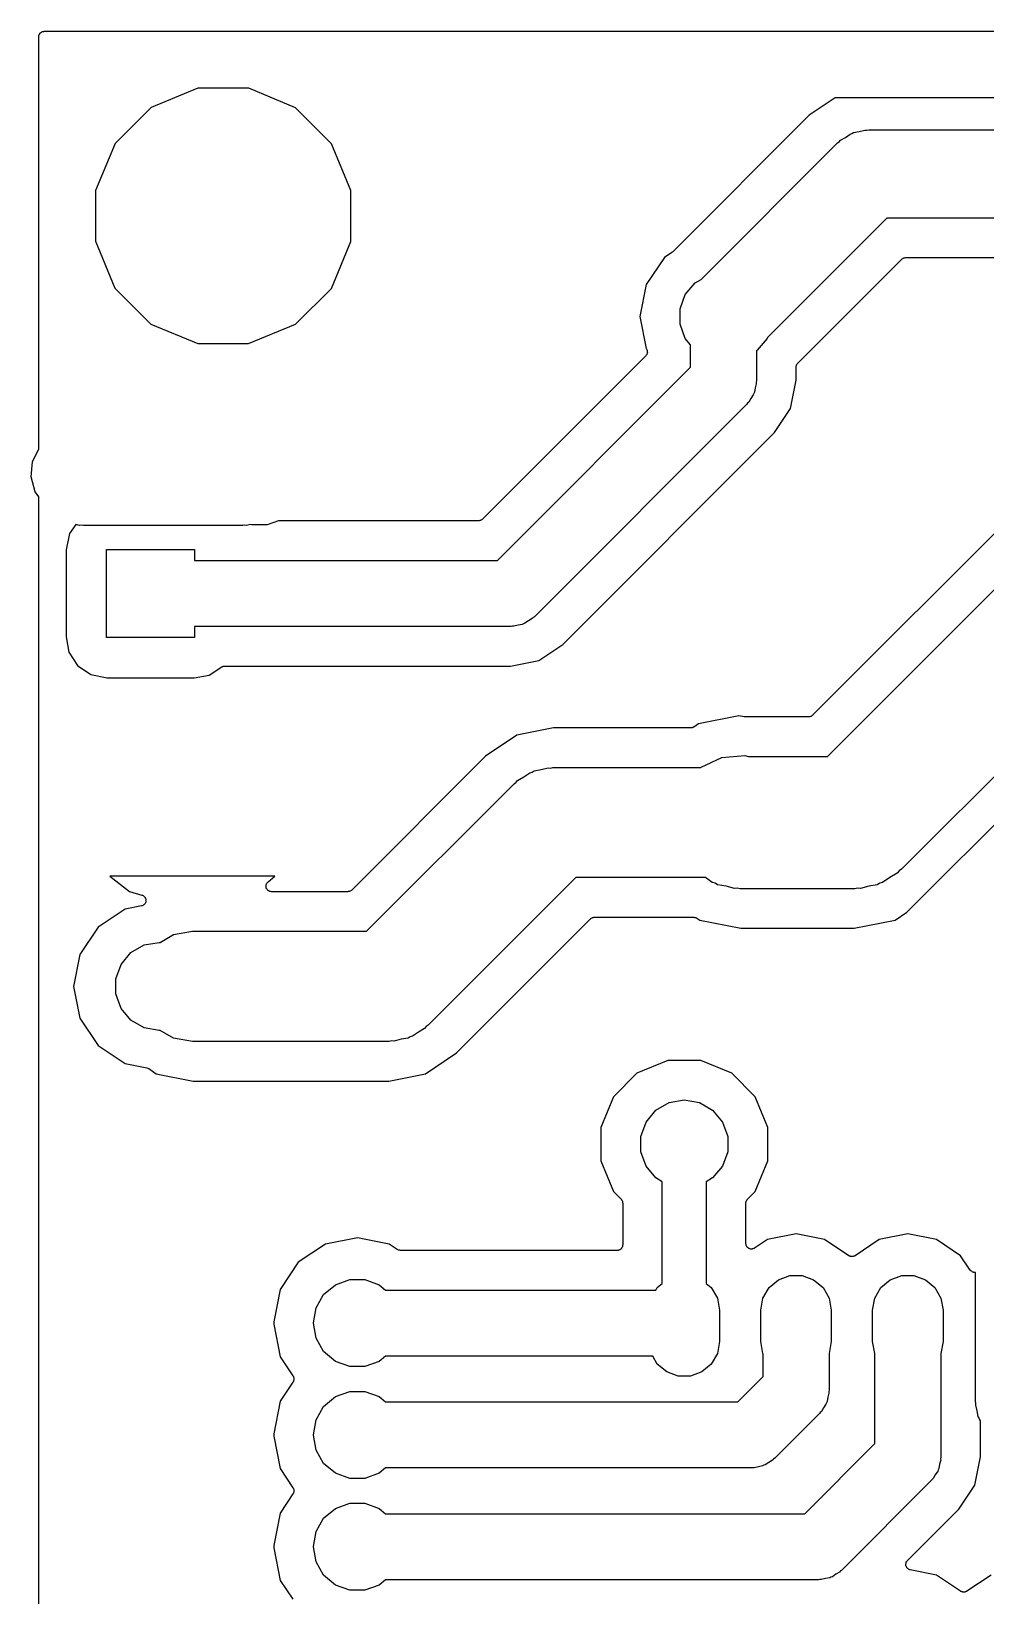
# Model space of a CAD drawing. Extents: x 59.5 to 137.3, y -94.9 to -24.1.
# Drawn here: x 59.46 to 81.15, y -59.66 to -24.13 of the extents above; entities that cross this region are included whole.
import ezdxf

# ---------------------------------------------------------------- set-up
doc = ezdxf.new("R2010")
doc.units = 0
doc.header["$MEASUREMENT"] = 0
doc.layers.add('BLACK', color=7, linetype='CONTINUOUS')

msp = doc.modelspace()

# ---------------------------------------------------------------- linework, layer by layer
at = {"layer": 'Black'}
for p, q in [((59.6622, -24.1657), (59.6694, -24.1572)), ((59.6694, -24.1572), (59.679, -24.1517)), ((59.679, -24.1517), (59.6875, -24.1445)), ((59.6875, -24.1445), (59.6979, -24.1407)), ((59.6979, -24.1407), (59.7076, -24.1352)), ((59.7076, -24.1352), (59.7185, -24.1332)), ((59.7185, -24.1332), (59.7289, -24.1294)), ((59.7289, -24.1294), (59.7401, -24.1294)), ((59.7401, -24.1294), (59.751, -24.1275)), ((59.751, -24.1275), (137.162, -24.1275)), ((59.624, -24.2545), (59.6259, -24.2436)), ((59.624, -28.9205), (59.624, -24.2545)), ((59.6259, -24.2324), (59.6297, -24.222)), ((59.6259, -24.2436), (59.6259, -24.2324)), ((59.6297, -24.222), (59.6317, -24.2111)), ((59.6317, -24.2111), (59.6372, -24.2014)), ((59.6372, -24.2014), (59.641, -24.191)), ((59.641, -24.191), (59.6482, -24.1825)), ((59.6482, -24.1825), (59.6537, -24.1729)), ((59.6537, -24.1729), (59.6622, -24.1657)), ((63.2432, -25.4205), (62.1769, -25.8611)), ((64.3969, -25.4215), (63.2432, -25.4205)), ((65.4624, -25.8639), (64.3969, -25.4215)), ((62.1769, -25.8611), (61.3604, -26.6761)), ((66.2774, -26.6804), (65.4624, -25.8639)), ((77.7201, -25.642), (77.1337, -26.0338)), ((121.225, -25.642), (77.7201, -25.642)), ((77.1337, -26.0338), (74.0319, -29.1356)), ((77.7789, -26.6614), (77.8149, -26.6362)), ((77.8149, -26.6362), (77.8432, -26.6025)), ((77.8432, -26.6025), (77.9564, -26.5371)), ((77.9564, -26.5371), (78.0634, -26.4622)), ((78.0634, -26.4622), (78.1059, -26.4508)), ((78.1059, -26.4508), (78.144, -26.4288)), ((78.144, -26.4288), (78.2726, -26.4061)), ((78.2726, -26.4061), (78.3988, -26.3723)), ((78.3988, -26.3723), (78.4427, -26.3761)), ((78.4427, -26.3761), (78.486, -26.3685)), ((78.486, -26.3685), (120.459, -26.3685)), ((61.3604, -26.6761), (60.918, -27.7416)), ((66.718, -27.7467), (66.2774, -26.6804)), ((74.6787, -29.7616), (77.7789, -26.6614)), ((60.918, -27.7416), (60.917, -28.8953)), ((66.717, -28.9004), (66.718, -27.7467)), ((78.9002, -28.3685), (76.1858, -31.0829)), ((120.045, -28.3685), (78.9002, -28.3685)), ((59.624, -33.6084), (59.624, -28.9205)), ((60.917, -28.8953), (61.3576, -29.9616)), ((66.2746, -29.9659), (66.717, -28.9004)), ((74.0319, -29.1356), (74.0216, -29.1428)), ((73.8423, -29.2653), (73.4309, -29.8809)), ((74.0126, -29.1514), (73.8423, -29.2653)), ((74.0216, -29.1428), (74.0126, -29.1514)), ((78.2052, -30.3363), (79.2358, -29.3057)), ((79.2358, -29.3057), (79.2404, -29.3025)), ((79.2404, -29.3025), (79.244, -29.2982)), ((79.244, -29.2982), (79.2583, -29.2899)), ((79.2583, -29.2899), (79.2719, -29.2804)), ((79.2719, -29.2804), (79.2773, -29.279)), ((79.2773, -29.279), (79.2822, -29.2762)), ((79.2822, -29.2762), (79.2985, -29.2733)), ((79.2985, -29.2733), (79.3145, -29.269)), ((79.3145, -29.269), (79.3201, -29.2695)), ((79.3201, -29.2695), (79.3256, -29.2685)), ((79.3256, -29.2685), (82.218, -29.2685)), ((74.318, -30.107), (74.5412, -29.841)), ((74.5412, -29.841), (74.6787, -29.7616)), ((61.3576, -29.9616), (62.1726, -30.7781)), ((65.4581, -30.7809), (66.2746, -29.9659)), ((73.4309, -29.8809), (73.2865, -30.607)), ((74.1992, -30.4334), (74.318, -30.107)), ((74.1992, -30.7806), (74.1992, -30.4334)), ((77.1253, -31.4162), (78.2052, -30.3363)), ((62.1726, -30.7781), (63.2381, -31.2205)), ((64.3918, -31.2215), (65.4581, -30.7809)), ((73.2865, -30.607), (73.4309, -31.3331)), ((74.318, -31.107), (74.1992, -30.7806)), ((63.2381, -31.2205), (64.3918, -31.2215)), ((74.434, -31.2453), (74.318, -31.107)), ((74.434, -31.7568), (74.434, -31.2453)), ((76.177, -31.107), (75.9538, -31.373)), ((76.1858, -31.0829), (76.177, -31.107)), ((73.4189, -31.4991), (69.7117, -35.2063)), ((73.4308, -31.4822), (73.4189, -31.4991)), ((73.443, -31.4655), (73.4308, -31.4822)), ((73.4309, -31.3331), (73.4347, -31.3388)), ((73.4347, -31.3388), (73.443, -31.3577)), ((73.443, -31.3577), (73.4518, -31.3765)), ((73.4434, -31.4642), (73.443, -31.4655)), ((73.4442, -31.463), (73.4434, -31.4642)), ((73.4496, -31.443), (73.4442, -31.463)), ((73.4553, -31.4232), (73.4496, -31.443)), ((73.4518, -31.3765), (73.4519, -31.3779)), ((73.4519, -31.3779), (73.4525, -31.3792)), ((73.4525, -31.3792), (73.4538, -31.3998)), ((73.4538, -31.3998), (73.4556, -31.4204)), ((73.4556, -31.4204), (73.4553, -31.4218)), ((73.4553, -31.4218), (73.4553, -31.4232)), ((75.9538, -31.373), (75.934, -31.3845)), ((75.934, -31.3845), (75.934, -32.0675)), ((76.8712, -31.6703), (77.1253, -31.4162)), ((77.1253, -31.4162), (77.1253, -31.4162)), ((70.0473, -36.1435), (74.434, -31.7568)), ((76.834, -31.7601), (76.835, -31.7546)), ((76.834, -32.055), (76.834, -31.7601)), ((76.8345, -31.749), (76.8388, -31.733)), ((76.835, -31.7546), (76.8345, -31.749)), ((76.8388, -31.733), (76.8417, -31.7167)), ((76.8417, -31.7167), (76.8445, -31.7118)), ((76.8445, -31.7118), (76.8459, -31.7064)), ((76.8459, -31.7064), (76.8554, -31.6928)), ((76.8554, -31.6928), (76.8637, -31.6785)), ((76.8637, -31.6785), (76.868, -31.6749)), ((76.868, -31.6749), (76.8712, -31.6703)), ((75.8888, -32.324), (75.8723, -32.3526)), ((75.9058, -32.2275), (75.8888, -32.324)), ((75.9311, -32.1329), (75.9058, -32.2275)), ((75.934, -32.0675), (75.9283, -32.1)), ((75.9283, -32.1), (75.9311, -32.1329)), ((76.7061, -32.698), (76.834, -32.055)), ((75.7143, -32.5978), (70.8883, -37.4238)), ((75.7333, -32.5708), (75.7143, -32.5978)), ((75.7585, -32.5496), (75.7333, -32.5708)), ((75.8075, -32.4647), (75.7585, -32.5496)), ((75.8637, -32.3845), (75.8075, -32.4647)), ((75.8723, -32.3526), (75.8637, -32.3845)), ((76.3419, -33.2431), (76.7061, -32.698)), ((71.5336, -38.0514), (76.3419, -33.2431)), ((59.4861, -33.9042), (59.624, -33.6084)), ((83.453, -33.4219), (77.2116, -39.6633)), ((59.4558, -34.2502), (59.4861, -33.9042)), ((77.5472, -40.6005), (84.2401, -33.9075)), ((59.5457, -34.5856), (59.4558, -34.2502)), ((59.624, -34.6975), (59.5457, -34.5856)), ((59.624, -35.894), (59.624, -34.6975)), ((60.4661, -35.3258), (60.3218, -35.537)), ((60.5553, -35.3497), (60.4661, -35.3258)), ((60.5992, -35.3459), (60.5553, -35.3497)), ((60.6425, -35.3535), (60.5992, -35.3459)), ((62.1665, -35.3535), (60.6425, -35.3535)), ((64.262, -35.3535), (62.1665, -35.3535)), ((64.3053, -35.3459), (64.262, -35.3535)), ((64.3492, -35.3497), (64.3053, -35.3459)), ((64.4364, -35.3263), (64.3492, -35.3497)), ((64.4694, -35.3383), (64.4364, -35.3263)), ((64.8166, -35.3383), (64.4694, -35.3383)), ((65.0771, -35.2435), (64.8166, -35.3383)), ((69.6219, -35.2435), (65.0771, -35.2435)), ((69.6274, -35.2425), (69.6219, -35.2435)), ((69.633, -35.243), (69.6274, -35.2425)), ((69.649, -35.2387), (69.633, -35.243)), ((69.6654, -35.2358), (69.649, -35.2387)), ((69.6702, -35.233), (69.6654, -35.2358)), ((69.6756, -35.2316), (69.6702, -35.233)), ((69.6892, -35.2221), (69.6756, -35.2316)), ((69.7036, -35.2138), (69.6892, -35.2221)), ((69.7072, -35.2095), (69.7036, -35.2138)), ((69.7117, -35.2063), (69.7072, -35.2095)), ((60.3218, -35.537), (60.2469, -35.9067)), ((59.624, -41.9386), (59.624, -35.894)), ((60.2469, -35.9067), (60.2469, -37.8811)), ((61.167, -37.893), (61.167, -35.894)), ((61.167, -35.894), (63.166, -35.894)), ((63.166, -35.894), (63.166, -36.1435)), ((63.166, -36.1435), (70.0473, -36.1435)), ((86.4327, -35.9576), (79.2292, -43.1612)), ((70.358, -37.6435), (63.166, -37.6435)), ((63.166, -37.6435), (63.166, -37.893)), ((70.3905, -37.6378), (70.358, -37.6435)), ((70.4234, -37.6406), (70.3905, -37.6378)), ((70.518, -37.6153), (70.4234, -37.6406)), ((70.6145, -37.5983), (70.518, -37.6153)), ((70.6431, -37.5818), (70.6145, -37.5983)), ((70.675, -37.5732), (70.6431, -37.5818)), ((70.7552, -37.517), (70.675, -37.5732)), ((70.8401, -37.468), (70.7552, -37.517)), ((70.8613, -37.4428), (70.8401, -37.468)), ((70.8883, -37.4238), (70.8613, -37.4428)), ((60.2469, -37.8811), (60.3117, -38.2257)), ((63.166, -37.893), (61.167, -37.893)), ((60.3117, -38.2257), (60.5093, -38.5328)), ((70.9885, -38.4156), (71.5336, -38.0514)), ((60.5093, -38.5328), (60.81, -38.7382)), ((63.4987, -38.7483), (63.7855, -38.5637)), ((63.7855, -38.5637), (63.7986, -38.5582)), ((63.7986, -38.5582), (63.8108, -38.5512)), ((63.8108, -38.5512), (63.8188, -38.5498)), ((63.8188, -38.5498), (63.8262, -38.5466)), ((63.8262, -38.5466), (63.8403, -38.546)), ((63.8403, -38.546), (63.8543, -38.5435)), ((63.8543, -38.5435), (70.3455, -38.5435)), ((70.3455, -38.5435), (70.9885, -38.4156)), ((60.81, -38.7382), (61.1797, -38.8131)), ((61.1797, -38.8131), (63.1541, -38.8131)), ((63.1541, -38.8131), (63.4987, -38.7483)), ((75.5371, -39.675), (74.6196, -39.8575)), ((75.6527, -39.6981), (75.5371, -39.675)), ((75.6652, -39.6983), (75.6527, -39.6981)), ((75.6775, -39.7005), (75.6652, -39.6983)), ((77.1218, -39.7005), (75.6775, -39.7005)), ((77.1273, -39.6995), (77.1218, -39.7005)), ((77.1329, -39.7), (77.1273, -39.6995)), ((77.1489, -39.6957), (77.1329, -39.7)), ((77.1652, -39.6928), (77.1489, -39.6957)), ((77.1701, -39.69), (77.1652, -39.6928)), ((77.1755, -39.6886), (77.1701, -39.69)), ((77.189, -39.6791), (77.1755, -39.6886)), ((77.2034, -39.6708), (77.189, -39.6791)), ((77.207, -39.6665), (77.2034, -39.6708)), ((77.2116, -39.6633), (77.207, -39.6665)), ((70.4887, -40.1165), (69.7814, -40.5891)), ((71.323, -39.9505), (70.4887, -40.1165)), ((74.4419, -39.9505), (71.323, -39.9505)), ((74.4569, -39.9479), (74.4419, -39.9505)), ((74.4721, -39.9469), (74.4569, -39.9479)), ((74.4785, -39.9441), (74.4721, -39.9469)), ((74.4854, -39.9428), (74.4785, -39.9441)), ((74.4986, -39.9352), (74.4854, -39.9428)), ((74.5125, -39.9291), (74.4986, -39.9352)), ((74.6196, -39.8575), (74.5125, -39.9291)), ((69.7814, -40.5891), (66.7386, -43.6319)), ((71.0438, -40.8975), (71.2016, -40.8553)), ((71.2016, -40.8553), (71.2563, -40.86)), ((71.2563, -40.86), (71.3105, -40.8505)), ((71.3105, -40.8505), (74.67, -40.8505)), ((74.67, -40.8505), (74.6767, -40.8438)), ((74.6767, -40.8438), (75.1488, -40.6237)), ((75.1488, -40.6237), (75.6678, -40.5783)), ((75.6678, -40.5783), (75.7508, -40.6005)), ((75.7508, -40.6005), (77.5472, -40.6005)), ((70.4266, -41.2166), (70.4717, -41.1851)), ((70.4717, -41.1851), (70.507, -41.1429)), ((70.507, -41.1429), (70.6485, -41.0613)), ((70.6485, -41.0613), (70.7822, -40.9676)), ((70.7822, -40.9676), (70.8353, -40.9534)), ((70.8353, -40.9534), (70.883, -40.9259)), ((70.883, -40.9259), (71.0438, -40.8975)), ((67.0742, -44.5691), (70.4266, -41.2166)), ((79.3536, -44.1367), (82.0969, -41.3934)), ((59.624, -61.3727), (59.624, -41.9386)), ((62.9564, -43.3189), (61.2444, -43.3189)), ((61.2444, -43.3189), (61.6843, -43.665)), ((63.119, -43.3189), (62.9564, -43.3189)), ((64.9936, -43.3189), (63.119, -43.3189)), ((64.8368, -43.4422), (64.9936, -43.3189)), ((78.963, -43.3476), (78.8024, -43.46)), ((79.1327, -43.2496), (78.963, -43.3476)), ((79.1751, -43.199), (79.1327, -43.2496)), ((79.2292, -43.1612), (79.1751, -43.199)), ((61.6843, -43.665), (61.9707, -43.7454)), ((64.7897, -43.5602), (64.7903, -43.5401)), ((64.7903, -43.5621), (64.7897, -43.5602)), ((64.7903, -43.52), (64.791, -43.5181)), ((64.7903, -43.5401), (64.7903, -43.52)), ((64.7903, -43.5641), (64.7903, -43.5621)), ((64.7972, -43.583), (64.7903, -43.5641)), ((64.791, -43.5161), (64.7985, -43.4974)), ((64.791, -43.5181), (64.791, -43.5161)), ((64.8034, -43.6021), (64.7972, -43.583)), ((64.7985, -43.4974), (64.8054, -43.4786)), ((64.8047, -43.6037), (64.8034, -43.6021)), ((64.8054, -43.6056), (64.8047, -43.6037)), ((64.8054, -43.4786), (64.8067, -43.477)), ((64.8183, -43.6209), (64.8054, -43.6056)), ((64.8067, -43.477), (64.8074, -43.4751)), ((64.8074, -43.4751), (64.8208, -43.4602)), ((64.8307, -43.6367), (64.8183, -43.6209)), ((64.8208, -43.4602), (64.8337, -43.4448)), ((64.8324, -43.6378), (64.8307, -43.6367)), ((64.8337, -43.6393), (64.8324, -43.6378)), ((64.8337, -43.4448), (64.8355, -43.4438)), ((64.8511, -43.6494), (64.8337, -43.6393)), ((64.8355, -43.4438), (64.8368, -43.4422)), ((64.8682, -43.66), (64.8511, -43.6494)), ((64.8702, -43.6604), (64.8682, -43.66)), ((64.8719, -43.6614), (64.8702, -43.6604)), ((64.8917, -43.6649), (64.8719, -43.6614)), ((64.9114, -43.669), (64.8917, -43.6649)), ((64.9134, -43.6687), (64.9114, -43.669)), ((64.9154, -43.6691), (64.9134, -43.6687)), ((66.6488, -43.6691), (64.9154, -43.6691)), ((66.6543, -43.6681), (66.6488, -43.6691)), ((66.6598, -43.6686), (66.6543, -43.6681)), ((66.6759, -43.6643), (66.6598, -43.6686)), ((66.6922, -43.6614), (66.6759, -43.6643)), ((66.6971, -43.6586), (66.6922, -43.6614)), ((66.7024, -43.6572), (66.6971, -43.6586)), ((66.716, -43.6476), (66.7024, -43.6572)), ((66.7304, -43.6393), (66.716, -43.6476)), ((66.734, -43.6351), (66.7304, -43.6393)), ((66.7386, -43.6319), (66.734, -43.6351)), ((71.8283, -43.3505), (68.4758, -46.7029)), ((74.7747, -43.3505), (71.8283, -43.3505)), ((74.9311, -43.46), (74.7747, -43.3505)), ((74.9948, -43.477), (74.9311, -43.46)), ((75.052, -43.51), (74.9948, -43.477)), ((75.245, -43.5441), (75.052, -43.51)), ((75.4343, -43.5948), (75.245, -43.5441)), ((75.5, -43.589), (75.4343, -43.5948)), ((75.565, -43.6005), (75.5, -43.589)), ((78.1685, -43.6005), (75.565, -43.6005)), ((78.2335, -43.589), (78.1685, -43.6005)), ((78.2992, -43.5948), (78.2335, -43.589)), ((78.4885, -43.5441), (78.2992, -43.5948)), ((78.6815, -43.51), (78.4885, -43.5441)), ((78.7387, -43.477), (78.6815, -43.51)), ((78.8024, -43.46), (78.7387, -43.477)), ((61.9611, -43.9923), (61.5881, -44.0665)), ((61.9746, -43.987), (61.9611, -43.9923)), ((61.9707, -43.7454), (61.9837, -43.7517)), ((61.9886, -43.9834), (61.9746, -43.987)), ((61.9837, -43.7517), (61.9974, -43.7564)), ((61.995, -43.9791), (61.9886, -43.9834)), ((62.0022, -43.9763), (61.995, -43.9791)), ((61.9974, -43.7564), (62.0034, -43.7612)), ((62.0131, -43.9667), (62.0022, -43.9763)), ((62.0034, -43.7612), (62.0104, -43.7646)), ((62.0104, -43.7646), (62.0205, -43.7749)), ((62.025, -43.9586), (62.0131, -43.9667)), ((62.0205, -43.7749), (62.0318, -43.784)), ((62.0295, -43.9523), (62.025, -43.9586)), ((62.0353, -43.9472), (62.0295, -43.9523)), ((62.0318, -43.784), (62.0358, -43.7906)), ((62.0423, -43.9345), (62.0353, -43.9472)), ((62.0358, -43.7906), (62.0412, -43.7961)), ((62.0412, -43.7961), (62.0472, -43.8093)), ((62.0507, -43.9228), (62.0423, -43.9345)), ((62.0472, -43.8093), (62.0547, -43.8217)), ((62.0528, -43.9153), (62.0507, -43.9228)), ((62.0566, -43.9085), (62.0528, -43.9153)), ((62.0547, -43.8217), (62.0562, -43.8293)), ((62.0562, -43.8293), (62.0594, -43.8363)), ((62.0588, -43.8942), (62.0566, -43.9085)), ((62.0627, -43.8803), (62.0588, -43.8942)), ((62.0594, -43.8363), (62.0604, -43.8507)), ((62.0604, -43.8507), (62.0633, -43.8649)), ((62.0633, -43.8649), (62.0621, -43.8726)), ((62.0621, -43.8726), (62.0627, -43.8803)), ((61.5881, -44.0665), (60.9726, -44.4777)), ((69.1211, -47.3305), (72.1639, -44.2877)), ((72.1639, -44.2877), (72.1684, -44.2845)), ((72.1684, -44.2845), (72.172, -44.2802)), ((72.172, -44.2802), (72.1864, -44.2719)), ((72.1864, -44.2719), (72.2, -44.2624)), ((72.2, -44.2624), (72.2054, -44.261)), ((72.2054, -44.261), (72.2102, -44.2582)), ((72.2102, -44.2582), (72.2266, -44.2553)), ((72.2266, -44.2553), (72.2426, -44.251)), ((72.2426, -44.251), (72.2482, -44.2515)), ((72.2482, -44.2515), (72.2537, -44.2505)), ((72.2537, -44.2505), (74.5117, -44.2505)), ((74.5117, -44.2505), (74.5267, -44.2531)), ((74.5267, -44.2531), (74.5419, -44.2541)), ((74.5419, -44.2541), (74.5483, -44.2569)), ((74.5483, -44.2569), (74.5551, -44.2582)), ((74.5551, -44.2582), (74.5683, -44.2658)), ((74.5683, -44.2658), (74.5822, -44.2719)), ((74.5822, -44.2719), (74.6475, -44.3155)), ((74.6475, -44.3155), (75.5775, -44.5005)), ((78.156, -44.5005), (79.086, -44.3155)), ((79.086, -44.3155), (79.3536, -44.1367)), ((60.9726, -44.4777), (60.5614, -45.0931)), ((62.3881, -44.8196), (62.6915, -44.6444)), ((62.6915, -44.6444), (63.119, -44.5691)), ((63.119, -44.5691), (67.0742, -44.5691)), ((75.5775, -44.5005), (78.156, -44.5005)), ((60.5614, -45.0931), (60.417, -45.8191)), ((61.4962, -45.3193), (61.7193, -45.0534)), ((61.7193, -45.0534), (62.0199, -44.8798)), ((62.0199, -44.8798), (62.3617, -44.8196)), ((62.3617, -44.8196), (62.3881, -44.8196)), ((61.3774, -45.6455), (61.4962, -45.3193)), ((60.417, -45.8191), (60.5614, -46.545)), ((61.3774, -45.9926), (61.3774, -45.6455)), ((61.4962, -46.3188), (61.3774, -45.9926)), ((60.5614, -46.545), (60.9726, -47.1604)), ((61.7193, -46.5847), (61.4962, -46.3188)), ((62.0199, -46.7583), (61.7193, -46.5847)), ((62.3617, -46.8185), (62.0199, -46.7583)), ((62.3881, -46.8185), (62.3617, -46.8185)), ((62.6915, -46.9937), (62.3881, -46.8185)), ((68.254, -46.8583), (68.1202, -46.9519)), ((68.3954, -46.7766), (68.254, -46.8583)), ((68.4308, -46.7345), (68.3954, -46.7766)), ((68.4758, -46.7029), (68.4308, -46.7345)), ((60.9726, -47.1604), (61.5881, -47.5717)), ((63.119, -47.0691), (62.6915, -46.9937)), ((67.5919, -47.0691), (63.119, -47.0691)), ((67.6461, -47.0595), (67.5919, -47.0691)), ((67.7009, -47.0643), (67.6461, -47.0595)), ((67.8586, -47.022), (67.7009, -47.0643)), ((68.0195, -46.9937), (67.8586, -47.022)), ((68.0671, -46.9662), (68.0195, -46.9937)), ((68.1202, -46.9519), (68.0671, -46.9662)), ((61.5881, -47.5717), (62.0798, -47.6695)), ((68.4138, -47.8031), (69.1211, -47.3305)), ((73.9188, -47.5032), (73.2204, -47.7918)), ((74.6745, -47.5038), (73.9188, -47.5032)), ((75.3724, -47.7936), (74.6745, -47.5038)), ((62.0798, -47.6695), (62.0824, -47.6705)), ((62.0824, -47.6705), (62.0852, -47.6707)), ((62.0852, -47.6707), (62.1029, -47.6784)), ((62.1029, -47.6784), (62.1209, -47.6855)), ((62.1209, -47.6855), (62.123, -47.6873)), ((62.123, -47.6873), (62.1256, -47.6884)), ((62.1256, -47.6884), (62.2972, -47.8031)), ((62.2972, -47.8031), (63.1315, -47.9691)), ((67.5794, -47.9691), (68.4138, -47.8031)), ((73.2204, -47.7918), (72.6856, -48.3256)), ((75.9062, -48.3284), (75.3724, -47.7936)), ((63.1315, -47.9691), (67.5794, -47.9691)), ((72.6856, -48.3256), (72.3958, -49.0235)), ((73.4261, -48.9013), (73.6501, -48.6344)), ((73.6501, -48.6344), (73.9518, -48.4602)), ((73.9518, -48.4602), (74.295, -48.3997)), ((74.295, -48.3997), (74.6382, -48.4602)), ((74.6382, -48.4602), (74.9399, -48.6344)), ((74.9399, -48.6344), (75.1639, -48.9013)), ((76.1948, -49.0268), (75.9062, -48.3284)), ((72.3958, -49.0235), (72.3952, -49.7792)), ((73.3069, -49.2288), (73.4261, -48.9013)), ((75.1639, -48.9013), (75.2831, -49.2288)), ((76.1942, -49.7825), (76.1948, -49.0268)), ((73.3069, -49.5772), (73.3069, -49.2288)), ((75.2831, -49.2288), (75.2831, -49.5772)), ((73.4261, -49.9047), (73.3069, -49.5772)), ((75.2831, -49.5772), (75.1639, -49.9047)), ((72.3952, -49.7792), (72.6838, -50.4776)), ((73.6501, -50.1716), (73.4261, -49.9047)), ((75.1639, -49.9047), (74.9399, -50.1716)), ((75.9044, -50.4804), (76.1942, -49.7825)), ((73.795, -50.2552), (73.6501, -50.1716)), ((73.795, -52.5672), (73.795, -50.2552)), ((74.9399, -50.1716), (74.795, -50.2552)), ((74.795, -50.2552), (74.795, -52.5672)), ((72.6838, -50.4776), (72.8579, -50.652)), ((72.8579, -50.652), (72.861, -50.6565)), ((72.861, -50.6565), (72.8653, -50.6601)), ((72.8653, -50.6601), (72.8736, -50.6745)), ((72.8736, -50.6745), (72.8831, -50.6882)), ((72.8831, -50.6882), (72.8846, -50.6935)), ((72.8846, -50.6935), (72.8873, -50.6983)), ((72.8873, -50.6983), (72.8902, -50.7147)), ((72.8902, -50.7147), (72.8945, -50.7308)), ((72.8945, -50.7308), (72.894, -50.7363)), ((72.894, -50.7363), (72.895, -50.7417)), ((72.895, -50.7417), (72.895, -51.69)), ((75.695, -50.7421), (75.696, -50.7365)), ((75.695, -51.6596), (75.695, -50.7421)), ((75.6955, -50.7309), (75.6998, -50.7149)), ((75.696, -50.7365), (75.6955, -50.7309)), ((75.6998, -50.7149), (75.7027, -50.6986)), ((75.7027, -50.6986), (75.7055, -50.6937)), ((75.7055, -50.6937), (75.7069, -50.6883)), ((75.7069, -50.6883), (75.7164, -50.6747)), ((75.7164, -50.6747), (75.7247, -50.6604)), ((75.7247, -50.6604), (75.729, -50.6568)), ((75.729, -50.6568), (75.7323, -50.6522)), ((75.7323, -50.6522), (75.9044, -50.4804)), ((76.835, -51.4403), (76.1854, -51.5696)), ((77.4846, -51.5696), (76.835, -51.4403)), ((79.375, -51.4403), (78.7254, -51.5696)), ((80.0246, -51.5696), (79.375, -51.4403)), ((66.1395, -51.6747), (65.5241, -52.0859)), ((66.8655, -51.5303), (66.1395, -51.6747)), ((67.5915, -51.6747), (66.8655, -51.5303)), ((67.7724, -51.7956), (67.5915, -51.6747)), ((67.7863, -51.8017), (67.7724, -51.7956)), ((67.7995, -51.8093), (67.7863, -51.8017)), ((67.8064, -51.8106), (67.7995, -51.8093)), ((67.8128, -51.8134), (67.8064, -51.8106)), ((67.828, -51.8144), (67.8128, -51.8134)), ((67.8429, -51.817), (67.828, -51.8144)), ((72.768, -51.817), (67.8429, -51.817)), ((72.7789, -51.8151), (72.768, -51.817)), ((72.7901, -51.8151), (72.7789, -51.8151)), ((72.8005, -51.8113), (72.7901, -51.8151)), ((72.8114, -51.8093), (72.8005, -51.8113)), ((72.8211, -51.8038), (72.8114, -51.8093)), ((72.8315, -51.8), (72.8211, -51.8038)), ((72.84, -51.7928), (72.8315, -51.8)), ((72.8496, -51.7873), (72.84, -51.7928)), ((72.8568, -51.7788), (72.8496, -51.7873)), ((72.8653, -51.7716), (72.8568, -51.7788)), ((72.8708, -51.762), (72.8653, -51.7716)), ((72.878, -51.7535), (72.8708, -51.762)), ((72.8818, -51.7431), (72.878, -51.7535)), ((72.8873, -51.7334), (72.8818, -51.7431)), ((72.8893, -51.7225), (72.8873, -51.7334)), ((72.8931, -51.7121), (72.8893, -51.7225)), ((72.895, -51.69), (72.8931, -51.7009)), ((72.8931, -51.7009), (72.8931, -51.7121)), ((75.6957, -51.6638), (75.695, -51.6596)), ((75.6953, -51.6679), (75.6957, -51.6638)), ((75.6995, -51.6854), (75.6953, -51.6679)), ((75.7027, -51.7031), (75.6995, -51.6854)), ((75.7048, -51.7067), (75.7027, -51.7031)), ((75.7058, -51.7108), (75.7048, -51.7067)), ((75.7157, -51.7257), (75.7058, -51.7108)), ((75.7247, -51.7413), (75.7157, -51.7257)), ((75.7279, -51.744), (75.7247, -51.7413)), ((75.7303, -51.7474), (75.7279, -51.744)), ((75.7447, -51.7581), (75.7303, -51.7474)), ((75.7585, -51.7696), (75.7447, -51.7581)), ((75.7624, -51.771), (75.7585, -51.7696)), ((75.7658, -51.7735), (75.7624, -51.771)), ((75.7831, -51.7785), (75.7658, -51.7735)), ((75.7999, -51.7847), (75.7831, -51.7785)), ((75.8041, -51.7847), (75.7999, -51.7847)), ((75.8082, -51.7859), (75.8041, -51.7847)), ((75.8261, -51.7847), (75.8082, -51.7859)), ((75.8441, -51.7847), (75.8261, -51.7847)), ((75.848, -51.7833), (75.8441, -51.7847)), ((75.8522, -51.783), (75.848, -51.7833)), ((75.8686, -51.7757), (75.8522, -51.783)), ((75.8855, -51.7696), (75.8686, -51.7757)), ((75.8887, -51.7669), (75.8855, -51.7696)), ((75.8926, -51.7652), (75.8887, -51.7669)), ((76.1854, -51.5696), (75.8926, -51.7652)), ((78.0344, -51.9369), (77.4846, -51.5696)), ((78.7254, -51.5696), (78.1756, -51.9369)), ((80.5753, -51.9375), (80.0246, -51.5696)), ((65.5241, -52.0859), (65.1129, -52.7013)), ((78.0421, -51.9403), (78.0344, -51.9369)), ((78.0488, -51.9452), (78.0421, -51.9403)), ((78.0621, -51.9491), (78.0488, -51.9452)), ((78.0748, -51.9547), (78.0621, -51.9491)), ((78.0832, -51.9553), (78.0748, -51.9547)), ((78.0912, -51.9576), (78.0832, -51.9553)), ((78.105, -51.9567), (78.0912, -51.9576)), ((78.1188, -51.9576), (78.105, -51.9567)), ((78.1268, -51.9553), (78.1188, -51.9576)), ((78.1352, -51.9547), (78.1268, -51.9553)), ((78.1479, -51.9491), (78.1352, -51.9547)), ((78.1612, -51.9452), (78.1479, -51.9491)), ((78.1679, -51.9403), (78.1612, -51.9452)), ((78.1756, -51.9369), (78.1679, -51.9403)), ((80.7919, -52.2617), (80.5753, -51.9375)), ((66.3658, -52.5976), (66.6919, -52.4789)), ((66.6919, -52.4789), (67.0391, -52.4789)), ((67.0391, -52.4789), (67.3652, -52.5976)), ((73.6822, -52.6619), (73.795, -52.5672)), ((74.795, -52.5672), (74.9078, -52.6619)), ((76.2222, -52.6619), (76.435, -52.4833)), ((76.435, -52.4833), (76.6961, -52.3883)), ((76.6961, -52.3883), (76.9739, -52.3883)), ((76.9739, -52.3883), (77.235, -52.4833)), ((77.235, -52.4833), (77.4478, -52.6619)), ((78.7622, -52.6619), (78.975, -52.4833)), ((78.975, -52.4833), (79.2361, -52.3883)), ((79.2361, -52.3883), (79.5139, -52.3883)), ((79.5139, -52.3883), (79.775, -52.4833)), ((79.775, -52.4833), (79.9878, -52.6619)), ((80.7977, -52.2677), (80.7919, -52.2617)), ((80.8019, -52.2748), (80.7977, -52.2677)), ((80.8128, -52.2835), (80.8019, -52.2748)), ((80.8224, -52.2935), (80.8128, -52.2835)), ((80.8299, -52.2972), (80.8224, -52.2935)), ((80.8363, -52.3024), (80.8299, -52.2972)), ((80.8495, -52.3069), (80.8363, -52.3024)), ((80.862, -52.3131), (80.8495, -52.3069)), ((80.8702, -52.314), (80.862, -52.3131)), ((80.8781, -52.3166), (80.8702, -52.314)), ((80.892, -52.3163), (80.8781, -52.3166)), ((80.9058, -52.3179), (80.892, -52.3163)), ((80.9139, -52.3159), (80.9058, -52.3179)), ((80.915, -52.3159), (80.9139, -52.3159)), ((80.915, -53.5305), (80.915, -52.3159)), ((65.1129, -52.7013), (64.966, -53.4398)), ((65.9263, -53.1213), (66.0998, -52.8207)), ((66.0998, -52.8207), (66.3658, -52.5976)), ((67.3652, -52.5976), (67.5075, -52.717)), ((67.5075, -52.717), (73.6503, -52.717)), ((73.6503, -52.717), (73.6822, -52.6619)), ((74.9078, -52.6619), (75.0468, -52.9025)), ((75.0468, -52.9025), (75.095, -53.1761)), ((76.035, -53.1761), (76.0832, -52.9025)), ((76.0832, -52.9025), (76.2222, -52.6619)), ((77.4478, -52.6619), (77.5868, -52.9025)), ((77.5868, -52.9025), (77.635, -53.1761)), ((78.575, -53.1761), (78.6232, -52.9025)), ((78.6232, -52.9025), (78.7622, -52.6619)), ((79.9878, -52.6619), (80.1268, -52.9025)), ((80.1268, -52.9025), (80.175, -53.1761)), ((65.866, -53.4632), (65.9263, -53.1213)), ((75.095, -53.1761), (75.095, -53.8849)), ((76.035, -53.8849), (76.035, -53.1761)), ((77.635, -53.1761), (77.635, -53.8849)), ((78.575, -53.8849), (78.575, -53.1761)), ((80.175, -53.1761), (80.175, -53.8849)), ((64.966, -53.4398), (64.966, -53.4942)), ((64.966, -53.4942), (65.1129, -54.2327)), ((65.866, -53.4708), (65.866, -53.4632)), ((65.9263, -53.8127), (65.866, -53.4708)), ((80.915, -55.245), (80.915, -53.5305)), ((66.0998, -54.1133), (65.9263, -53.8127)), ((75.095, -53.8849), (75.0468, -54.1585)), ((76.0832, -54.1585), (76.035, -53.8849)), ((77.635, -53.8849), (77.5868, -54.1585)), ((78.6232, -54.1585), (78.575, -53.8849)), ((80.175, -53.8849), (80.1268, -54.1585)), ((65.1129, -54.2327), (65.4027, -54.6664)), ((66.3658, -54.3364), (66.0998, -54.1133)), ((66.6919, -54.4551), (66.3658, -54.3364)), ((67.3652, -54.3364), (67.0391, -54.4551)), ((67.5075, -54.217), (67.3652, -54.3364)), ((73.577, -54.217), (67.5075, -54.217)), ((73.6822, -54.3991), (73.577, -54.217)), ((75.0468, -54.1585), (74.9078, -54.3991)), ((76.085, -54.1615), (76.0832, -54.1585)), ((76.085, -54.6803), (76.085, -54.1615)), ((77.5868, -54.1585), (77.585, -54.1615)), ((77.585, -54.1615), (77.585, -54.991)), ((78.625, -54.1615), (78.6232, -54.1585)), ((78.625, -56.2043), (78.625, -54.1615)), ((80.1268, -54.1585), (80.125, -54.1615)), ((80.125, -54.1615), (80.125, -56.515)), ((65.4027, -54.6664), (65.4061, -54.6741)), ((65.4061, -54.6741), (65.4111, -54.6808)), ((65.4111, -54.6808), (65.4149, -54.6941)), ((65.4149, -54.6941), (65.4205, -54.7068)), ((65.4205, -54.7068), (65.4211, -54.7152)), ((65.4211, -54.7152), (65.4234, -54.7232)), ((67.0391, -54.4551), (66.6919, -54.4551)), ((73.895, -54.5777), (73.6822, -54.3991)), ((74.1561, -54.6727), (73.895, -54.5777)), ((74.4339, -54.6727), (74.1561, -54.6727)), ((74.695, -54.5777), (74.4339, -54.6727)), ((74.9078, -54.3991), (74.695, -54.5777)), ((75.5083, -55.257), (76.085, -54.6803)), ((65.4027, -54.8076), (65.1129, -55.2413)), ((65.4061, -54.7999), (65.4027, -54.8076)), ((65.4111, -54.7932), (65.4061, -54.7999)), ((65.4149, -54.7799), (65.4111, -54.7932)), ((65.4205, -54.7672), (65.4149, -54.7799)), ((65.4211, -54.7588), (65.4205, -54.7672)), ((65.4234, -54.7508), (65.4211, -54.7588)), ((65.4234, -54.7232), (65.4225, -54.737)), ((65.4225, -54.737), (65.4234, -54.7508)), ((66.3658, -55.1376), (66.6919, -55.0189)), ((66.6919, -55.0189), (67.0391, -55.0189)), ((67.0391, -55.0189), (67.3652, -55.1376)), ((77.5821, -55.0564), (77.5568, -55.151)), ((77.585, -54.991), (77.5793, -55.0235)), ((77.5793, -55.0235), (77.5821, -55.0564)), ((65.1129, -55.2413), (64.966, -55.9798)), ((65.9263, -55.6613), (66.0998, -55.3607)), ((66.0998, -55.3607), (66.3658, -55.1376)), ((67.3652, -55.1376), (67.5075, -55.257)), ((67.5075, -55.257), (75.5083, -55.257)), ((77.4585, -55.3882), (77.4095, -55.4731)), ((77.5147, -55.308), (77.4585, -55.3882)), ((77.5233, -55.2761), (77.5147, -55.308)), ((77.5398, -55.2475), (77.5233, -55.2761)), ((77.5568, -55.151), (77.5398, -55.2475)), ((80.9226, -55.2883), (80.915, -55.245)), ((80.9188, -55.3322), (80.9226, -55.2883)), ((80.9526, -55.4584), (80.9188, -55.3322)), ((65.866, -56.0032), (65.9263, -55.6613)), ((77.3653, -55.5213), (76.3493, -56.5373)), ((77.3843, -55.4943), (77.3653, -55.5213)), ((77.4095, -55.4731), (77.3843, -55.4943)), ((80.9753, -55.587), (80.9526, -55.4584)), ((80.9973, -55.6251), (80.9753, -55.587)), ((81.0087, -55.6676), (80.9973, -55.6251)), ((81.025, -55.6909), (81.0087, -55.6676)), ((81.025, -56.5025), (81.025, -55.6909)), ((64.966, -55.9798), (64.966, -56.0342)), ((64.966, -56.0342), (65.1129, -56.7727)), ((65.866, -56.0108), (65.866, -56.0032)), ((65.9263, -56.3527), (65.866, -56.0108)), ((66.0998, -56.6533), (65.9263, -56.3527)), ((77.0323, -57.797), (78.625, -56.2043)), ((65.1129, -56.7727), (65.4027, -57.2064)), ((66.3658, -56.8764), (66.0998, -56.6533)), ((67.5075, -56.757), (67.3652, -56.8764)), ((75.819, -56.757), (67.5075, -56.757)), ((75.8515, -56.7513), (75.819, -56.757)), ((75.8844, -56.7541), (75.8515, -56.7513)), ((75.979, -56.7288), (75.8844, -56.7541)), ((76.0755, -56.7118), (75.979, -56.7288)), ((76.1041, -56.6953), (76.0755, -56.7118)), ((76.136, -56.6867), (76.1041, -56.6953)), ((76.2162, -56.6305), (76.136, -56.6867)), ((76.3011, -56.5815), (76.2162, -56.6305)), ((76.3223, -56.5563), (76.3011, -56.5815)), ((76.3493, -56.5373), (76.3223, -56.5563)), ((80.0547, -56.832), (79.9985, -56.9122)), ((80.0633, -56.8001), (80.0547, -56.832)), ((80.0798, -56.7715), (80.0633, -56.8001)), ((80.0968, -56.675), (80.0798, -56.7715)), ((80.1221, -56.5804), (80.0968, -56.675)), ((80.125, -56.515), (80.1193, -56.5475)), ((80.1193, -56.5475), (80.1221, -56.5804)), ((80.8971, -57.1455), (81.025, -56.5025)), ((66.6919, -56.9951), (66.3658, -56.8764)), ((67.0391, -56.9951), (66.6919, -56.9951)), ((67.3652, -56.8764), (67.0391, -56.9951)), ((79.9053, -57.0453), (77.8733, -59.0773)), ((79.9243, -57.0183), (79.9053, -57.0453)), ((79.9495, -56.9971), (79.9243, -57.0183)), ((79.9985, -56.9122), (79.9495, -56.9971)), ((80.5329, -57.6906), (80.8971, -57.1455)), ((65.4027, -57.3476), (65.1129, -57.7813)), ((65.4027, -57.2064), (65.4061, -57.2141)), ((65.4061, -57.3399), (65.4027, -57.3476)), ((65.4061, -57.2141), (65.4111, -57.2208)), ((65.4111, -57.3332), (65.4061, -57.3399)), ((65.4111, -57.2208), (65.4149, -57.2341)), ((65.4149, -57.3199), (65.4111, -57.3332)), ((65.4149, -57.2341), (65.4205, -57.2468)), ((65.4205, -57.3072), (65.4149, -57.3199)), ((65.4205, -57.2468), (65.4211, -57.2552)), ((65.4211, -57.2988), (65.4205, -57.3072)), ((65.4211, -57.2552), (65.4234, -57.2632)), ((65.4234, -57.2908), (65.4211, -57.2988)), ((65.4234, -57.2632), (65.4225, -57.277)), ((65.4225, -57.277), (65.4234, -57.2908)), ((66.3658, -57.6776), (66.6919, -57.5589)), ((66.6919, -57.5589), (67.0391, -57.5589)), ((67.0391, -57.5589), (67.3652, -57.6776)), ((65.1129, -57.7813), (64.966, -58.5198)), ((65.9263, -58.2013), (66.0998, -57.9007)), ((66.0998, -57.9007), (66.3658, -57.6776)), ((67.3652, -57.6776), (67.5075, -57.797)), ((67.5075, -57.797), (77.0323, -57.797)), ((79.3663, -58.8572), (80.5329, -57.6906)), ((65.866, -58.5432), (65.9263, -58.2013)), ((64.966, -58.5198), (64.966, -58.5742)), ((64.966, -58.5742), (65.1129, -59.3127)), ((65.866, -58.5508), (65.866, -58.5432)), ((65.9263, -58.8927), (65.866, -58.5508)), ((66.0998, -59.1933), (65.9263, -58.8927)), ((79.3291, -58.9442), (79.3299, -58.9401)), ((79.3318, -58.962), (79.3291, -58.9442)), ((79.3296, -58.9359), (79.3342, -58.9186)), ((79.3299, -58.9401), (79.3296, -58.9359)), ((79.3334, -58.9798), (79.3318, -58.962)), ((79.3352, -58.9837), (79.3334, -58.9798)), ((79.3342, -58.9186), (79.3377, -58.9009)), ((79.3377, -58.9009), (79.3399, -58.8974)), ((79.3399, -58.8974), (79.341, -58.8933)), ((79.341, -58.8933), (79.3513, -58.8786)), ((79.3513, -58.8786), (79.3606, -58.8632)), ((79.3606, -58.8632), (79.3639, -58.8606)), ((79.3639, -58.8606), (79.3663, -58.8572)), ((65.1129, -59.3127), (65.3988, -59.7405)), ((66.3658, -59.4164), (66.0998, -59.1933)), ((67.5075, -59.297), (67.3652, -59.4164)), ((77.343, -59.297), (67.5075, -59.297)), ((77.3755, -59.2913), (77.343, -59.297)), ((77.4084, -59.2941), (77.3755, -59.2913)), ((77.503, -59.2688), (77.4084, -59.2941)), ((77.5995, -59.2518), (77.503, -59.2688)), ((77.6281, -59.2353), (77.5995, -59.2518)), ((77.66, -59.2267), (77.6281, -59.2353)), ((77.7402, -59.1705), (77.66, -59.2267)), ((77.8251, -59.1215), (77.7402, -59.1705)), ((77.8463, -59.0963), (77.8251, -59.1215)), ((77.8733, -59.0773), (77.8463, -59.0963)), ((79.3358, -58.9878), (79.3352, -58.9837)), ((79.3445, -59.0035), (79.3358, -58.9878)), ((79.352, -59.0198), (79.3445, -59.0035)), ((79.355, -59.0228), (79.352, -59.0198)), ((79.357, -59.0265), (79.355, -59.0228)), ((79.3705, -59.0383), (79.357, -59.0265)), ((79.3832, -59.051), (79.3705, -59.0383)), ((79.387, -59.0528), (79.3832, -59.051)), ((79.3902, -59.0556), (79.387, -59.0528)), ((79.4069, -59.0621), (79.3902, -59.0556)), ((79.4232, -59.0696), (79.4069, -59.0621)), ((79.4274, -59.07), (79.4232, -59.0696)), ((79.4313, -59.0715), (79.4274, -59.07)), ((80.0246, -59.1896), (79.4313, -59.0715)), ((80.5744, -59.5569), (80.0246, -59.1896)), ((81.2654, -59.1896), (80.7156, -59.5569)), ((66.6919, -59.5351), (66.3658, -59.4164)), ((67.0391, -59.5351), (66.6919, -59.5351)), ((67.3652, -59.4164), (67.0391, -59.5351)), ((80.5821, -59.5603), (80.5744, -59.5569)), ((80.5888, -59.5652), (80.5821, -59.5603)), ((80.6021, -59.5691), (80.5888, -59.5652)), ((80.6148, -59.5747), (80.6021, -59.5691)), ((80.6232, -59.5753), (80.6148, -59.5747)), ((80.6312, -59.5776), (80.6232, -59.5753)), ((80.645, -59.5767), (80.6312, -59.5776)), ((80.6588, -59.5776), (80.645, -59.5767)), ((80.6668, -59.5753), (80.6588, -59.5776)), ((80.6752, -59.5747), (80.6668, -59.5753)), ((80.6879, -59.5691), (80.6752, -59.5747)), ((80.7012, -59.5652), (80.6879, -59.5691)), ((80.7079, -59.5603), (80.7012, -59.5652)), ((80.7156, -59.5569), (80.7079, -59.5603))]:
    msp.add_line(p, q, dxfattribs=at)

doc.saveas('drawing.dxf')
